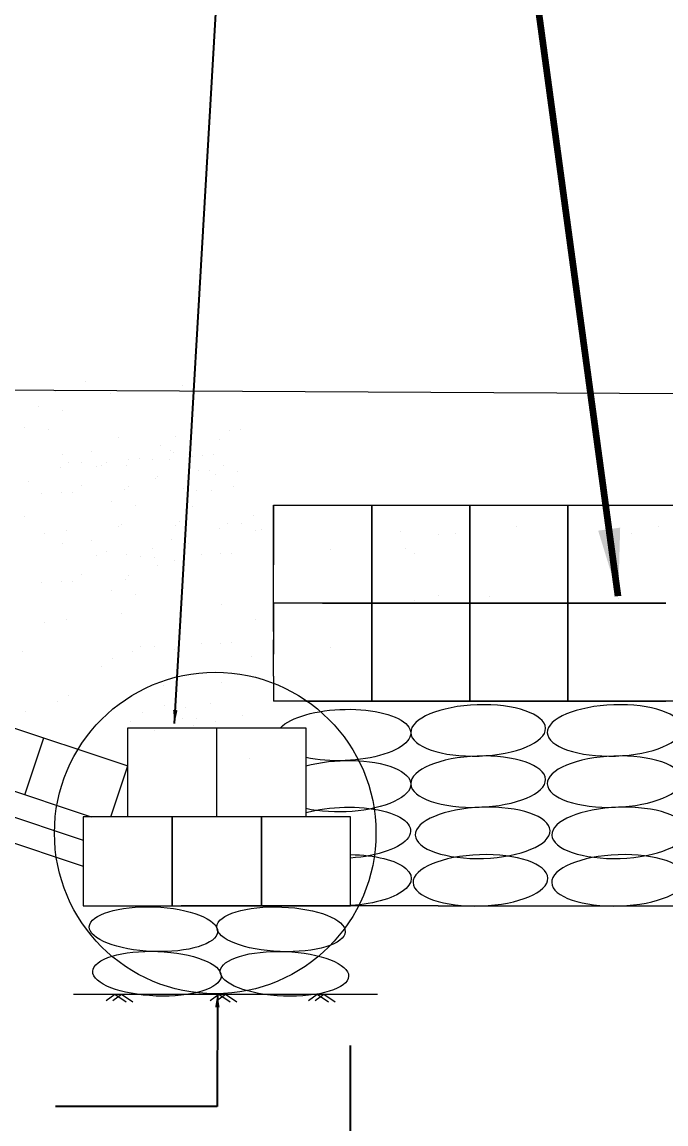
# Model space of a CAD drawing. Header units: inches. Extents: x 15 to 141071, y -30183 to 14738.
# Drawn here: x 140976.61 to 140985.19, y -18894.96 to -18880.28 of the extents above; entities that cross this region are included whole.
import ezdxf

# ---------------------------------------------------------------- set-up
doc = ezdxf.new("R2010")
doc.units = ezdxf.units.IN
doc.header["$MEASUREMENT"] = 0
doc.header["$PDMODE"] = 3
doc.layers.add('LINE', color=7, linetype='Continuous')
doc.styles.get("Standard").update_dxf_attribs({"font": 'arial.ttf'})
doc.dimstyles.get("Standard").update_dxf_attribs({"dimtxt": 0.18, "dimasz": 0.18, "dimexe": 0.18, "dimexo": 0.0625, "dimgap": 0.09, "dimtad": 0, "dimtih": 1, "dimtoh": 1, "dimdec": 4, "dimzin": 0, "dimdsep": 46, "dimtxsty": 'Standard', "dimcen": 0.09, "dimadec": 0, "dimazin": 0, "dimtfac": 1, "dimtdec": 4, "dimtofl": 0, "dimtmove": 0, "dimatfit": 3, "dimfxl": 1, "dimtolj": 1, "dimtzin": 0, "dimarcsym": 0})

# ---------------------------------------------------------------- blocks, each defined once
blk = doc.blocks.new('*D217')
at = {"layer": 'Defpoints', "color": 0, "ltscale": 0.5, "transparency": 16777216}
for p in [(140996.273, -18895.918), (140980.989, -18897.47), (140996.273, -18897.47)]:
    blk.add_point(p, dxfattribs=at)
at = {"layer": 'LINE', "color": 7, "ltscale": 0.5, "transparency": 16777216}
for p, q in [((140980.989, -18896.47), (140980.989, -18893.918)), ((140996.273, -18896.47), (140996.273, -18893.918)), ((140981.889, -18895.918), (140983.735, -18895.918)), ((140995.373, -18895.918), (140993.527, -18895.918))]:
    blk.add_line(p, q, dxfattribs=at)
for points in [[(140981.889, -18895.768), (140981.889, -18896.068), (140980.989, -18895.918)], [(140995.373, -18895.768), (140995.373, -18896.068), (140996.273, -18895.918)]]:
    blk.add_solid(points, dxfattribs=at)
at = {"layer": 'LINE', "color": 7, "lineweight": 20, "ltscale": 0.5, "transparency": 16777216, "insert": (140988.631, -18895.918), "char_height": 1.2, "attachment_point": 5}
blk.add_mtext('\\A1;63 m to 30 m', dxfattribs=at)

msp = doc.modelspace()

# ---------------------------------------------------------------- linework, layer by layer
at = {"linetype": 'ByBlock', "lineweight": 20, "ltscale": 0.5}
for p, q in [((140979.961942, -18888.401549), (140979.964432, -18886.716571)), ((140979.961942, -18888.401549), (140979.964432, -18886.716571)), ((140979.963993, -18888.997937), (140979.965432, -18888.02399)), ((140979.963993, -18888.997937), (140979.965432, -18888.02399)), ((140982.15693, -18892.059219), (140983.020706, -18892.059219)), ((140982.15693, -18892.059219), (140983.020706, -18892.059219)), ((140977.29914, -18893.232824), (140981.346946, -18893.232824))]:
    msp.add_line(p, q, dxfattribs=at)
at = {"color": 0, "linetype": 'Continuous', "lineweight": 20, "ltscale": 0.5}
for p, q in [((140979.964432, -18886.716571), (140996.272665, -18886.716571)), ((140979.964432, -18886.716571), (140996.272665, -18886.716571)), ((140979.963993, -18888.997937), (140979.963993, -18889.331409)), ((140980.395182, -18889.331409), (140979.963993, -18889.331409)), ((140996.272665, -18889.331412), (140980.395182, -18889.331409)), ((140996.272665, -18889.331412), (140980.395182, -18889.331409)), ((140976.647274, -18890.577021), (140976.899806, -18889.819902)), ((140976.647274, -18890.577021), (140976.899806, -18889.819902)), ((140977.793054, -18890.871219), (140978.019182, -18890.193262)), ((140977.793054, -18890.871219), (140978.019182, -18890.193262))]:
    msp.add_line(p, q, dxfattribs=at)
at = {"linetype": 'ByBlock', "lineweight": 20, "ltscale": 0.5}
for points in [[(140978.019182, -18890.871219), (140978.019182, -18889.683219), (140980.395182, -18889.683219), (140980.395182, -18890.871219), (140979.207182, -18890.871219), (140979.207182, -18889.683219)], [(140978.019182, -18890.871219), (140978.019182, -18889.683219), (140980.395182, -18889.683219), (140980.395182, -18890.871219), (140979.207182, -18890.871219), (140979.207182, -18889.683219)], [(140977.732608, -18893.317669), (140977.848689, -18893.232824), (140977.999166, -18893.334856)], [(140977.821965, -18893.317669), (140977.938046, -18893.232824), (140978.088523, -18893.334856)], [(140979.117605, -18893.317669), (140979.233686, -18893.232824), (140979.384163, -18893.334856)], [(140979.206962, -18893.317669), (140979.323043, -18893.232824), (140979.47352, -18893.334856)], [(140980.430549, -18893.317669), (140980.54663, -18893.232824), (140980.697107, -18893.334856)], [(140980.519906, -18893.317669), (140980.635987, -18893.232824), (140980.786464, -18893.334856)]]:
    msp.add_lwpolyline(points, dxfattribs=at)
for points in [[(140977.425182, -18892.059219), (140978.613182, -18892.059219), (140978.613182, -18890.871219), (140977.425182, -18890.871219)], [(140977.425182, -18892.059219), (140978.613182, -18892.059219), (140978.613182, -18890.871219), (140977.425182, -18890.871219)], [(140978.613182, -18892.059219), (140979.801182, -18892.059219), (140979.801182, -18890.871219), (140978.613182, -18890.871219)], [(140978.613182, -18892.059219), (140979.801182, -18892.059219), (140979.801182, -18890.871219), (140978.613182, -18890.871219)], [(140979.801182, -18892.059219), (140980.989182, -18892.059219), (140980.989182, -18890.871219), (140979.801182, -18890.871219)], [(140979.801182, -18892.059219), (140980.989182, -18892.059219), (140980.989182, -18890.871219), (140979.801182, -18890.871219)]]:
    msp.add_lwpolyline(points, close=True, dxfattribs=at)
at = {"layer": 'LINE', "color": 7, "lineweight": 20, "ltscale": 0.5}
for p, q in [((140954.196881, -18882.247492), (140978.019182, -18890.193262)), ((140954.196881, -18882.247492), (140978.019182, -18890.193262)), ((140953.877207, -18882.981588), (140977.531197, -18890.871219)), ((140953.877207, -18882.981588), (140977.531197, -18890.871219)), ((140953.8239, -18883.309886), (140977.425182, -18891.181937)), ((140953.8239, -18883.309886), (140977.425182, -18891.181937)), ((140953.770592, -18883.638184), (140977.425182, -18891.528015)), ((140953.770592, -18883.638184), (140977.425182, -18891.528015)), ((140977.453724, -18885.073963), (140977.453724, -18885.073963)), ((140977.453724, -18885.073963), (140977.453724, -18885.073963)), ((140978.750946, -18885.120427), (140978.750946, -18885.120427)), ((140978.750946, -18885.120427), (140978.750946, -18885.120427)), ((140977.061011, -18885.205131), (140977.061011, -18885.205131)), ((140977.061011, -18885.205131), (140977.061011, -18885.205131)), ((140977.796879, -18885.232787), (140977.796879, -18885.232787)), ((140977.796879, -18885.232787), (140977.796879, -18885.232787)), ((140976.834667, -18885.407013), (140976.834667, -18885.407013)), ((140976.834667, -18885.407013), (140976.834667, -18885.407013)), ((140977.157068, -18885.460573), (140977.157068, -18885.460573)), ((140977.157068, -18885.460573), (140977.157068, -18885.460573)), ((140976.638902, -18885.681778), (140976.638902, -18885.681778)), ((140976.638902, -18885.681778), (140976.638902, -18885.681778)), ((140976.967135, -18885.708097), (140976.967135, -18885.708097)), ((140976.967135, -18885.708097), (140976.967135, -18885.708097)), ((140979.526459, -18885.711378), (140979.526459, -18885.711378)), ((140979.526459, -18885.711378), (140979.526459, -18885.711378)), ((140977.895026, -18885.815583), (140977.895026, -18885.815583)), ((140977.895026, -18885.815583), (140977.895026, -18885.815583)), ((140978.651744, -18885.801753), (140978.651744, -18885.801753)), ((140978.651744, -18885.801753), (140978.651744, -18885.801753)), ((140978.878172, -18885.723528), (140978.878172, -18885.723528)), ((140978.878172, -18885.723528), (140978.878172, -18885.723528)), ((140979.242807, -18885.8426), (140979.242807, -18885.8426)), ((140979.242807, -18885.8426), (140979.242807, -18885.8426)), ((140979.37803, -18885.717859), (140979.37803, -18885.717859)), ((140979.37803, -18885.717859), (140979.37803, -18885.717859)), ((140977.538036, -18886.003868), (140977.538036, -18886.003868)), ((140977.538036, -18886.003868), (140977.538036, -18886.003868)), ((140978.452668, -18885.918024), (140978.452668, -18885.918024)), ((140978.452668, -18885.918024), (140978.452668, -18885.918024)), ((140978.596089, -18885.982754), (140978.596089, -18885.982754)), ((140978.596089, -18885.982754), (140978.596089, -18885.982754)), ((140977.145495, -18886.041028), (140977.145495, -18886.041028)), ((140977.145495, -18886.041028), (140977.145495, -18886.041028)), ((140977.227743, -18886.142429), (140977.227743, -18886.142429)), ((140977.227743, -18886.142429), (140977.227743, -18886.142429)), ((140977.408318, -18886.149551), (140977.408318, -18886.149551)), ((140977.408318, -18886.149551), (140977.408318, -18886.149551)), ((140977.734489, -18886.152054), (140977.734489, -18886.152054)), ((140977.734489, -18886.152054), (140977.734489, -18886.152054)), ((140978.029259, -18886.107434), (140978.029259, -18886.107434)), ((140978.029259, -18886.107434), (140978.029259, -18886.107434)), ((140978.177688, -18886.100953), (140978.177688, -18886.100953)), ((140978.177688, -18886.100953), (140978.177688, -18886.100953)), ((140978.35543, -18886.109937), (140978.35543, -18886.109937)), ((140978.35543, -18886.109937), (140978.35543, -18886.109937)), ((140978.581516, -18886.110137), (140978.581516, -18886.110137)), ((140978.581516, -18886.110137), (140978.581516, -18886.110137)), ((140978.633041, -18886.016007), (140978.633041, -18886.016007)), ((140978.633041, -18886.016007), (140978.633041, -18886.016007)), ((140978.827386, -18886.037384), (140978.827386, -18886.037384)), ((140978.827386, -18886.037384), (140978.827386, -18886.037384)), ((140978.878273, -18886.070365), (140978.878273, -18886.070365)), ((140978.878273, -18886.070365), (140978.878273, -18886.070365)), ((140979.020097, -18886.052462), (140979.020097, -18886.052462)), ((140979.020097, -18886.052462), (140979.020097, -18886.052462)), ((140979.168526, -18886.045981), (140979.168526, -18886.045981)), ((140979.168526, -18886.045981), (140979.168526, -18886.045981)), ((140977.118221, -18886.213864), (140977.118221, -18886.213864)), ((140977.118221, -18886.213864), (140977.118221, -18886.213864)), ((140977.59837, -18886.202193), (140977.59837, -18886.202193)), ((140977.59837, -18886.202193), (140977.59837, -18886.202193)), ((140977.670829, -18886.190233), (140977.670829, -18886.190233)), ((140977.670829, -18886.190233), (140977.670829, -18886.190233)), ((140977.997, -18886.192735), (140977.997, -18886.192735)), ((140977.997, -18886.192735), (140977.997, -18886.192735)), ((140978.962368, -18886.260153), (140978.962368, -18886.260153)), ((140978.962368, -18886.260153), (140978.962368, -18886.260153)), ((140979.110797, -18886.253672), (140979.110797, -18886.253672)), ((140979.110797, -18886.253672), (140979.110797, -18886.253672)), ((140979.299471, -18886.191442), (140979.299471, -18886.191442)), ((140979.299471, -18886.191442), (140979.299471, -18886.191442)), ((140979.483258, -18886.267075), (140979.483258, -18886.267075)), ((140979.483258, -18886.267075), (140979.483258, -18886.267075)), ((140976.702799, -18886.408649), (140976.702799, -18886.408649)), ((140976.702799, -18886.408649), (140976.702799, -18886.408649)), ((140978.391583, -18886.357662), (140978.391583, -18886.357662)), ((140978.391583, -18886.357662), (140978.391583, -18886.357662)), ((140978.421257, -18886.33969), (140978.421257, -18886.33969)), ((140978.421257, -18886.33969), (140978.421257, -18886.33969)), ((140979.18833, -18886.313954), (140979.18833, -18886.313954)), ((140979.18833, -18886.313954), (140979.18833, -18886.313954)), ((140976.871281, -18886.556425), (140976.871281, -18886.556425)), ((140976.871281, -18886.556425), (140976.871281, -18886.556425)), ((140977.133916, -18886.551487), (140977.133916, -18886.551487)), ((140977.133916, -18886.551487), (140977.133916, -18886.551487)), ((140977.282345, -18886.545007), (140977.282345, -18886.545007)), ((140977.282345, -18886.545007), (140977.282345, -18886.545007)), ((140977.408438, -18886.449717), (140977.408438, -18886.449717)), ((140977.408438, -18886.449717), (140977.408438, -18886.449717)), ((140977.982929, -18886.514418), (140977.982929, -18886.514418)), ((140977.982929, -18886.514418), (140977.982929, -18886.514418)), ((140978.028545, -18886.470858), (140978.028545, -18886.470858)), ((140978.028545, -18886.470858), (140978.028545, -18886.470858)), ((140978.764413, -18886.498514), (140978.764413, -18886.498514)), ((140978.764413, -18886.498514), (140978.764413, -18886.498514)), ((140978.941538, -18886.526045), (140978.941538, -18886.526045)), ((140978.941538, -18886.526045), (140978.941538, -18886.526045)), ((140979.130601, -18886.521645), (140979.130601, -18886.521645)), ((140979.130601, -18886.521645), (140979.130601, -18886.521645)), ((140979.425529, -18886.474765), (140979.425529, -18886.474765)), ((140979.425529, -18886.474765), (140979.425529, -18886.474765)), ((140977.802201, -18886.67274), (140977.802201, -18886.67274)), ((140977.802201, -18886.67274), (140977.802201, -18886.67274)), ((140978.124601, -18886.7263), (140978.124601, -18886.7263)), ((140978.124601, -18886.7263), (140978.124601, -18886.7263)), ((140978.883809, -18886.733736), (140978.883809, -18886.733736)), ((140978.883809, -18886.733736), (140978.883809, -18886.733736)), ((140979.964432, -18886.716571), (140979.964432, -18887.37028)), ((140979.964432, -18886.716571), (140979.964432, -18887.37028)), ((140981.271851, -18886.716571), (140981.271851, -18887.37028)), ((140981.271851, -18887.37028), (140981.271851, -18886.716571)), ((140981.271851, -18886.716571), (140981.271851, -18887.37028)), ((140981.271851, -18887.37028), (140981.271851, -18886.716571)), ((140982.57927, -18886.716571), (140982.57927, -18887.37028)), ((140982.57927, -18887.37028), (140982.57927, -18886.716571)), ((140982.57927, -18886.716571), (140982.57927, -18887.37028)), ((140982.57927, -18887.37028), (140982.57927, -18886.716571)), ((140983.886689, -18886.716571), (140983.886689, -18887.37028)), ((140983.886689, -18887.37028), (140983.886689, -18886.716571)), ((140983.886689, -18886.716571), (140983.886689, -18887.37028)), ((140983.886689, -18887.37028), (140983.886689, -18886.716571)), ((140976.639826, -18886.869778), (140976.639826, -18886.869778)), ((140976.639826, -18886.869778), (140976.639826, -18886.869778)), ((140979.702762, -18886.849448), (140979.702762, -18886.849448)), ((140979.702762, -18886.849448), (140979.702762, -18886.849448)), ((140979.963507, -18886.83599), (140979.963507, -18887.129686)), ((140979.963507, -18886.83599), (140979.963507, -18887.129686)), ((140979.963507, -18886.859432), (140979.963507, -18887.513142)), ((140979.963507, -18886.859432), (140979.963507, -18887.513142)), ((140977.895951, -18887.003583), (140977.895951, -18887.003583)), ((140977.895951, -18887.003583), (140977.895951, -18887.003583)), ((140977.934669, -18886.973824), (140977.934669, -18886.973824)), ((140977.934669, -18886.973824), (140977.934669, -18886.973824)), ((140978.652669, -18886.989753), (140978.652669, -18886.989753)), ((140978.652669, -18886.989753), (140978.652669, -18886.989753)), ((140978.70948, -18886.932964), (140978.70948, -18886.932964)), ((140978.70948, -18886.932964), (140978.70948, -18886.932964)), ((140979.243732, -18887.0306), (140979.243732, -18887.0306)), ((140979.243732, -18887.0306), (140979.243732, -18887.0306)), ((140979.353254, -18886.959164), (140979.353254, -18886.959164)), ((140979.353254, -18886.959164), (140979.353254, -18886.959164)), ((140979.533829, -18886.966287), (140979.533829, -18886.966287)), ((140979.533829, -18886.966287), (140979.533829, -18886.966287)), ((140983.197272, -18886.996839), (140983.197272, -18886.996839)), ((140983.197272, -18886.996839), (140983.197272, -18886.996839)), ((140985.092559, -18887.006452), (140985.092559, -18887.006452)), ((140985.092559, -18887.006452), (140985.092559, -18887.006452)), ((140976.912805, -18887.095638), (140976.912805, -18887.095638)), ((140976.912805, -18887.095638), (140976.912805, -18887.095638)), ((140977.202705, -18887.049761), (140977.202705, -18887.049761)), ((140977.202705, -18887.049761), (140977.202705, -18887.049761)), ((140978.597014, -18887.170754), (140978.597014, -18887.170754)), ((140978.597014, -18887.170754), (140978.597014, -18887.170754)), ((140979.723881, -18887.054138), (140979.723881, -18887.054138)), ((140979.723881, -18887.054138), (140979.723881, -18887.054138)), ((140979.79634, -18887.042178), (140979.79634, -18887.042178)), ((140979.79634, -18887.042178), (140979.79634, -18887.042178)), ((140981.659172, -18887.07335), (140981.659172, -18887.07335)), ((140981.659172, -18887.07335), (140981.659172, -18887.07335)), ((140982.158261, -18887.111095), (140982.158261, -18887.111095)), ((140982.158261, -18887.111095), (140982.158261, -18887.111095)), ((140982.39504, -18887.101006), (140982.39504, -18887.101006)), ((140982.39504, -18887.101006), (140982.39504, -18887.101006)), ((140982.579593, -18887.079559), (140982.579593, -18887.079559)), ((140982.579593, -18887.079559), (140982.579593, -18887.079559)), ((140984.471618, -18887.048569), (140984.471618, -18887.048569)), ((140984.471618, -18887.048569), (140984.471618, -18887.048569)), ((140984.734129, -18887.089251), (140984.734129, -18887.089251)), ((140984.734129, -18887.089251), (140984.734129, -18887.089251)), ((140977.14642, -18887.229028), (140977.14642, -18887.229028)), ((140977.14642, -18887.229028), (140977.14642, -18887.229028)), ((140977.538961, -18887.191868), (140977.538961, -18887.191868)), ((140977.538961, -18887.191868), (140977.538961, -18887.191868)), ((140978.356355, -18887.297937), (140978.356355, -18887.297937)), ((140978.356355, -18887.297937), (140978.356355, -18887.297937)), ((140978.82831, -18887.225384), (140978.82831, -18887.225384)), ((140978.82831, -18887.225384), (140978.82831, -18887.225384)), ((140980.723445, -18887.306838), (140980.723445, -18887.306838)), ((140980.723445, -18887.306838), (140980.723445, -18887.306838)), ((140981.727301, -18887.301021), (140981.727301, -18887.301021)), ((140981.727301, -18887.301021), (140981.727301, -18887.301021)), ((140977.599295, -18887.390193), (140977.599295, -18887.390193)), ((140977.599295, -18887.390193), (140977.599295, -18887.390193)), ((140977.735414, -18887.340054), (140977.735414, -18887.340054)), ((140977.735414, -18887.340054), (140977.735414, -18887.340054)), ((140977.997925, -18887.380735), (140977.997925, -18887.380735)), ((140977.997925, -18887.380735), (140977.997925, -18887.380735)), ((140978.195276, -18887.408156), (140978.195276, -18887.408156)), ((140978.195276, -18887.408156), (140978.195276, -18887.408156)), ((140978.375851, -18887.415278), (140978.375851, -18887.415278)), ((140978.375851, -18887.415278), (140978.375851, -18887.415278)), ((140978.638362, -18887.45596), (140978.638362, -18887.45596)), ((140978.638362, -18887.45596), (140978.638362, -18887.45596)), ((140978.996792, -18887.373161), (140978.996792, -18887.373161)), ((140978.996792, -18887.373161), (140978.996792, -18887.373161)), ((140979.259427, -18887.368223), (140979.259427, -18887.368223)), ((140979.259427, -18887.368223), (140979.259427, -18887.368223)), ((140979.407855, -18887.361742), (140979.407855, -18887.361742)), ((140979.407855, -18887.361742), (140979.407855, -18887.361742)), ((140981.271851, -18887.37028), (140981.271851, -18888.02399)), ((140981.271851, -18888.02399), (140981.271851, -18887.37028)), ((140981.271851, -18887.37028), (140981.271851, -18888.02399)), ((140981.271851, -18888.02399), (140981.271851, -18887.37028)), ((140981.839154, -18887.358356), (140981.839154, -18887.358356)), ((140981.839154, -18887.358356), (140981.839154, -18887.358356)), ((140982.57927, -18887.37028), (140982.57927, -18888.02399)), ((140982.57927, -18888.02399), (140982.57927, -18887.37028)), ((140982.57927, -18887.37028), (140982.57927, -18888.02399)), ((140982.57927, -18888.02399), (140982.57927, -18887.37028)), ((140983.886689, -18887.37028), (140983.886689, -18888.02399)), ((140983.886689, -18888.02399), (140983.886689, -18887.37028)), ((140983.886689, -18887.37028), (140983.886689, -18888.02399)), ((140983.886689, -18888.02399), (140983.886689, -18887.37028)), ((140978.422182, -18887.52769), (140978.422182, -18887.52769)), ((140978.422182, -18887.52769), (140978.422182, -18887.52769)), ((140976.872206, -18887.744425), (140976.872206, -18887.744425)), ((140976.872206, -18887.744425), (140976.872206, -18887.744425)), ((140977.13484, -18887.739487), (140977.13484, -18887.739487)), ((140977.13484, -18887.739487), (140977.13484, -18887.739487)), ((140977.283269, -18887.733007), (140977.283269, -18887.733007)), ((140977.283269, -18887.733007), (140977.283269, -18887.733007)), ((140977.409363, -18887.637717), (140977.409363, -18887.637717)), ((140977.409363, -18887.637717), (140977.409363, -18887.637717)), ((140977.983854, -18887.702418), (140977.983854, -18887.702418)), ((140977.983854, -18887.702418), (140977.983854, -18887.702418)), ((140978.02947, -18887.658858), (140978.02947, -18887.658858)), ((140978.02947, -18887.658858), (140978.02947, -18887.658858)), ((140978.765337, -18887.686514), (140978.765337, -18887.686514)), ((140978.765337, -18887.686514), (140978.765337, -18887.686514)), ((140977.803125, -18887.86074), (140977.803125, -18887.86074)), ((140977.803125, -18887.86074), (140977.803125, -18887.86074)), ((140978.125526, -18887.9143), (140978.125526, -18887.9143)), ((140978.125526, -18887.9143), (140978.125526, -18887.9143)), ((140979.271931, -18888.045764), (140979.271931, -18888.045764)), ((140979.271931, -18888.045764), (140979.271931, -18888.045764)), ((140979.964432, -18888.047432), (140979.964431, -18888.701142)), ((140979.964432, -18888.047432), (140979.964431, -18888.701142)), ((140979.964432, -18888.02399), (140979.964432, -18888.317686)), ((140980.618141, -18888.02399), (140979.964432, -18888.02399)), ((140979.964432, -18888.02399), (140979.964432, -18888.317686)), ((140980.618141, -18888.02399), (140979.964432, -18888.02399)), ((140981.271851, -18888.02399), (140980.618141, -18888.02399)), ((140980.618141, -18888.02399), (140981.271851, -18888.02399)), ((140981.271851, -18888.02399), (140980.618141, -18888.02399)), ((140980.618141, -18888.02399), (140981.271851, -18888.02399)), ((140981.271851, -18888.02399), (140981.271851, -18888.677699)), ((140981.92556, -18888.02399), (140981.271851, -18888.02399)), ((140981.271851, -18888.677699), (140981.271851, -18888.02399)), ((140981.271851, -18888.02399), (140981.92556, -18888.02399)), ((140981.271851, -18888.02399), (140981.271851, -18888.677699)), ((140981.92556, -18888.02399), (140981.271851, -18888.02399)), ((140981.271851, -18888.677699), (140981.271851, -18888.02399)), ((140981.271851, -18888.02399), (140981.92556, -18888.02399)), ((140981.839154, -18887.988623), (140981.839154, -18887.988623)), ((140981.839154, -18887.988623), (140981.839154, -18887.988623)), ((140982.57927, -18888.02399), (140981.92556, -18888.02399)), ((140981.92556, -18888.02399), (140982.57927, -18888.02399)), ((140982.57927, -18888.02399), (140981.92556, -18888.02399)), ((140981.92556, -18888.02399), (140982.57927, -18888.02399)), ((140982.158261, -18887.917878), (140982.158261, -18887.917878)), ((140982.158261, -18887.917878), (140982.158261, -18887.917878)), ((140982.57927, -18888.02399), (140982.57927, -18888.677699)), ((140983.23298, -18888.02399), (140982.57927, -18888.02399)), ((140982.57927, -18888.677699), (140982.57927, -18888.02399)), ((140982.57927, -18888.02399), (140983.23298, -18888.02399)), ((140982.57927, -18888.02399), (140982.57927, -18888.677699)), ((140983.23298, -18888.02399), (140982.57927, -18888.02399)), ((140982.57927, -18888.677699), (140982.57927, -18888.02399)), ((140982.57927, -18888.02399), (140983.23298, -18888.02399)), ((140982.762712, -18888.02565), (140982.762712, -18888.02565)), ((140982.762712, -18888.02565), (140982.762712, -18888.02565)), ((140982.835533, -18887.941113), (140982.835533, -18887.941113)), ((140982.835533, -18887.941113), (140982.835533, -18887.941113)), ((140983.001428, -18888.020526), (140983.001428, -18888.020526)), ((140983.001428, -18888.020526), (140983.001428, -18888.020526)), ((140983.886689, -18888.02399), (140983.23298, -18888.02399)), ((140983.23298, -18888.02399), (140983.886689, -18888.02399)), ((140983.886689, -18888.02399), (140983.23298, -18888.02399)), ((140983.23298, -18888.02399), (140983.886689, -18888.02399)), ((140983.886689, -18888.02399), (140983.886689, -18888.6777)), ((140984.540399, -18888.02399), (140983.886689, -18888.02399)), ((140983.886689, -18888.6777), (140983.886689, -18888.02399)), ((140983.886689, -18888.02399), (140984.540399, -18888.02399)), ((140983.886689, -18888.02399), (140983.886689, -18888.6777)), ((140984.540399, -18888.02399), (140983.886689, -18888.02399)), ((140983.886689, -18888.6777), (140983.886689, -18888.02399)), ((140983.886689, -18888.02399), (140984.540399, -18888.02399)), ((140985.194108, -18888.02399), (140984.540399, -18888.02399)), ((140984.540399, -18888.02399), (140985.194108, -18888.02399)), ((140985.194108, -18888.02399), (140984.540399, -18888.02399)), ((140984.540399, -18888.02399), (140985.194108, -18888.02399)), ((140984.558452, -18887.96405), (140984.558452, -18887.96405)), ((140984.558452, -18887.96405), (140984.558452, -18887.96405)), ((140977.935594, -18888.161824), (140977.935594, -18888.161824)), ((140977.935594, -18888.161824), (140977.935594, -18888.161824)), ((140978.710405, -18888.120964), (140978.710405, -18888.120964)), ((140978.710405, -18888.120964), (140978.710405, -18888.120964)), ((140976.91373, -18888.283638), (140976.91373, -18888.283638)), ((140976.91373, -18888.283638), (140976.91373, -18888.283638)), ((140977.20363, -18888.237761), (140977.20363, -18888.237761)), ((140977.20363, -18888.237761), (140977.20363, -18888.237761)), ((140979.724806, -18888.242138), (140979.724806, -18888.242138)), ((140979.724806, -18888.242138), (140979.724806, -18888.242138)), ((140978.196201, -18888.596156), (140978.196201, -18888.596156)), ((140978.196201, -18888.596156), (140978.196201, -18888.596156)), ((140978.376776, -18888.603278), (140978.376776, -18888.603278)), ((140978.376776, -18888.603278), (140978.376776, -18888.603278)), ((140978.639287, -18888.64396), (140978.639287, -18888.64396)), ((140978.639287, -18888.64396), (140978.639287, -18888.64396)), ((140978.997717, -18888.561161), (140978.997717, -18888.561161)), ((140978.997717, -18888.561161), (140978.997717, -18888.561161)), ((140979.260351, -18888.556223), (140979.260351, -18888.556223)), ((140979.260351, -18888.556223), (140979.260351, -18888.556223)), ((140979.40878, -18888.549742), (140979.40878, -18888.549742)), ((140979.40878, -18888.549742), (140979.40878, -18888.549742)), ((140980.723445, -18888.614257), (140980.723445, -18888.614257)), ((140980.723445, -18888.614257), (140980.723445, -18888.614257)), ((140976.617074, -18888.670248), (140976.617074, -18888.670248)), ((140976.617074, -18888.670248), (140976.617074, -18888.670248)), ((140977.822247, -18888.75617), (140977.822247, -18888.75617)), ((140977.822247, -18888.75617), (140977.822247, -18888.75617)), ((140978.086679, -18888.667591), (140978.086679, -18888.667591)), ((140978.086679, -18888.667591), (140978.086679, -18888.667591)), ((140979.664472, -18888.729096), (140979.664472, -18888.729096)), ((140979.664472, -18888.729096), (140979.664472, -18888.729096)), ((140979.960797, -18888.756524), (140979.960797, -18888.756524)), ((140979.960797, -18888.756524), (140979.960797, -18888.756524)), ((140981.271851, -18888.677699), (140981.271851, -18889.331409)), ((140981.271851, -18889.331409), (140981.271851, -18888.677699)), ((140981.271851, -18888.677699), (140981.271851, -18889.331409)), ((140981.271851, -18889.331409), (140981.271851, -18888.677699)), ((140982.57927, -18888.677699), (140982.57927, -18889.331409)), ((140982.57927, -18889.331409), (140982.57927, -18888.677699)), ((140982.57927, -18888.677699), (140982.57927, -18889.331409)), ((140982.57927, -18889.331409), (140982.57927, -18888.677699)), ((140983.886689, -18888.6777), (140983.886689, -18889.331409)), ((140983.886689, -18889.331409), (140983.886689, -18888.6777)), ((140983.886689, -18888.6777), (140983.886689, -18889.331409)), ((140983.886689, -18889.331409), (140983.886689, -18888.6777)), ((140977.671258, -18888.862375), (140977.671258, -18888.862375)), ((140977.671258, -18888.862375), (140977.671258, -18888.862375)), ((140979.267158, -18889.081713), (140979.267158, -18889.081713)), ((140979.267158, -18889.081713), (140979.267158, -18889.081713)), ((140978.492347, -18889.122573), (140978.492347, -18889.122573)), ((140978.492347, -18889.122573), (140978.492347, -18889.122573)), ((140977.089435, -18889.334472), (140977.089435, -18889.334472)), ((140977.089435, -18889.334472), (140977.089435, -18889.334472)), ((140977.231829, -18889.252926), (140977.231829, -18889.252926)), ((140977.231829, -18889.252926), (140977.231829, -18889.252926)), ((140979.12112, -18889.359258), (140979.12112, -18889.359258)), ((140979.12112, -18889.359258), (140979.12112, -18889.359258)), ((140980.395182, -18889.331409), (140983.886689, -18889.331409)), ((140980.395182, -18889.331409), (140983.886689, -18889.331409)), ((140980.618141, -18889.331409), (140981.271851, -18889.331409)), ((140980.618141, -18889.331409), (140981.271851, -18889.331409)), ((140981.271851, -18889.331409), (140981.92556, -18889.331409)), ((140981.271851, -18889.331409), (140981.92556, -18889.331409)), ((140981.92556, -18889.331409), (140982.57927, -18889.331409)), ((140981.92556, -18889.331409), (140982.57927, -18889.331409)), ((140982.57927, -18889.331409), (140983.23298, -18889.331409)), ((140982.57927, -18889.331409), (140983.23298, -18889.331409)), ((140983.23298, -18889.331409), (140983.886689, -18889.331409)), ((140983.23298, -18889.331409), (140983.886689, -18889.331409)), ((140983.886689, -18889.331409), (140984.540399, -18889.331409)), ((140983.886689, -18889.331409), (140984.540399, -18889.331409)), ((140984.540399, -18889.331409), (140985.194108, -18889.331409)), ((140984.540399, -18889.331409), (140985.194108, -18889.331409)), ((140976.657696, -18889.470254), (140976.657696, -18889.470254)), ((140976.657696, -18889.470254), (140976.657696, -18889.470254)), ((140978.222376, -18889.482689), (140978.222376, -18889.482689)), ((140978.222376, -18889.482689), (140978.222376, -18889.482689)), ((140978.513251, -18889.385252), (140978.513251, -18889.385252)), ((140978.513251, -18889.385252), (140978.513251, -18889.385252)), ((140978.792461, -18889.412947), (140978.792461, -18889.412947)), ((140978.792461, -18889.412947), (140978.792461, -18889.412947)), ((140979.55447, -18889.52191), (140979.55447, -18889.52191)), ((140979.55447, -18889.52191), (140979.55447, -18889.52191)), ((140978.056287, -18889.599515), (140978.056287, -18889.599515)), ((140978.056287, -18889.599515), (140978.056287, -18889.599515)), ((140978.643432, -18889.62834), (140978.643432, -18889.62834)), ((140978.643432, -18889.62834), (140978.643432, -18889.62834)), ((140978.752954, -18889.556905), (140978.752954, -18889.556905)), ((140978.752954, -18889.556905), (140978.752954, -18889.556905)), ((140978.89726, -18889.653517), (140978.89726, -18889.653517)), ((140978.89726, -18889.653517), (140978.89726, -18889.653517)), ((140978.933529, -18889.564027), (140978.933529, -18889.564027)), ((140978.933529, -18889.564027), (140978.933529, -18889.564027)), ((140979.196041, -18889.604709), (140979.196041, -18889.604709)), ((140979.196041, -18889.604709), (140979.196041, -18889.604709)), ((140978.379, -18889.716919), (140978.379, -18889.716919)), ((140978.379, -18889.716919), (140978.379, -18889.716919)), ((140979.644754, -18890.088493), (140979.644754, -18890.088493)), ((140979.644754, -18890.088493), (140979.644754, -18890.088493)), ((140982.15693, -18892.059219), (140978.734278, -18892.059219)), ((140982.15693, -18892.059219), (140978.734278, -18892.059219)), ((140983.020706, -18892.059219), (140996.272665, -18892.059219)), ((140983.020706, -18892.059219), (140996.272665, -18892.059219))]:
    msp.add_line(p, q, dxfattribs=at)
msp.add_lwpolyline([(141003.005802, -18885.326082), (140962.788611, -18885.113206)], dxfattribs=at)
msp.add_lwpolyline([(141003.005802, -18885.326082), (140962.788611, -18885.113206)], dxfattribs=at)
msp.add_circle((140979.186224, -18891.087337), 2.142748, dxfattribs=at)
msp.add_circle((140979.186224, -18891.087337), 2.142748, dxfattribs=at)
at = {"layer": 'LINE', "color": 7, "lineweight": 20, "ltscale": 0.5, "extrusion": (0, 0, -1)}
for centre in [(140982.690725, -18889.719805), (140982.690725, -18889.719805), (140984.510872, -18889.719805), (140984.510872, -18889.719805), (140982.690725, -18890.402189), (140982.690725, -18890.402189), (140984.510872, -18890.402189), (140984.510872, -18890.402189), (140982.751063, -18891.084384), (140982.751063, -18891.084384), (140984.57121, -18891.084384), (140984.57121, -18891.084384), (140982.721589, -18891.718027), (140982.721589, -18891.718027), (140984.569319, -18891.718027), (140984.569319, -18891.718027)]:
    msp.add_ellipse(centre, major_axis=(-0.898346, -0.030541), ratio=0.379800122, dxfattribs=at)
for centre, start_param, end_param in [((140980.894032, -18889.780887), 0.37839933, 5.31396663), ((140980.894032, -18889.780887), 0.37839933, 5.31396663), ((140980.894032, -18890.463271), 0.99504108, 5.31396663), ((140980.894032, -18890.463271), 0.99504108, 5.31396663), ((140980.892265, -18891.084384), 0.997403949, 4.617215797), ((140980.892265, -18891.084384), 0.997403949, 4.617215797), ((140980.901426, -18891.718027), 1.681541046, 4.890937013), ((140980.901426, -18891.718027), 1.681541046, 4.890937013)]:
    msp.add_ellipse(centre, major_axis=(-0.898346, -0.030541), ratio=0.379800122, start_param=start_param, end_param=end_param, dxfattribs=at)
at = {"layer": 'LINE', "color": 7, "lineweight": 20, "ltscale": 0.5}
for centre in [(140978.363437, -18892.368699), (140980.062727, -18892.370203), (140978.409028, -18892.96222), (140980.108317, -18892.963724)]:
    msp.add_ellipse(centre, major_axis=(-0.855829, 0.032565), ratio=0.347100484, dxfattribs=at)

# ---------------------------------------------------------------- dimensions: what is measured, and where the dimension line sits
dim = msp.add_linear_dim(base=(140996.272665, -18895.918014), p1=(140980.989182, -18897.470259), p2=(140996.272665, -18897.470259), text='63 m to 30 m', dimstyle='Standard', override={"dimtxt": 1.2, "dimasz": 0.9, "dimexe": 2, "dimexo": 1, "dimclrd": 7, "dimclre": 7, "dimclrt": 7, "dimfxl": 100, "dimfxlon": 1, "dimlwd": 65535, "dimlwe": 65535}, dxfattribs=at)
dim.commit()
dim.dimension.update_dxf_attribs({"geometry": '*D217', "text_midpoint": (140988.630923, -18895.918014), "dimtype": 160})

# ---------------------------------------------------------------- leaders
at = {"linetype": 'ByBlock', "lineweight": 20, "ltscale": 0.5}
for points in [[(140978.643432, -18889.62834), (140980.489005, -18857.979284)], [(140978.643432, -18889.62834), (140980.489005, -18857.979284)], [(140979.215404, -18893.229886), (140979.212007, -18894.733416), (140977.055309, -18894.733416)], [(140979.215404, -18893.229886), (140979.212007, -18894.733416), (140977.055309, -18894.733416)]]:
    msp.add_leader(points, dimstyle='Standard', override={"dimgap": 0.09, "dimtad": 0, "dimfxl": 700, "dimfxlon": 1}, dxfattribs=at)
at = {"layer": 'LINE', "color": 7, "lineweight": 20, "ltscale": 0.5}
msp.add_leader([(140984.558452, -18887.92884), (140980.489005, -18857.979284), (140982.285571, -18857.979284)], dimstyle='Standard', override={"dimtxt": 1.2, "dimasz": 0.9, "dimclrd": 7, "dimclre": 7, "dimclrt": 7, "dimlwd": 65535, "dimlwe": 65535}, dxfattribs=at)
msp.add_leader([(140984.558452, -18887.92884), (140980.489005, -18857.979284), (140982.285571, -18857.979284)], dimstyle='Standard', override={"dimtxt": 1.2, "dimasz": 0.9, "dimclrd": 7, "dimclre": 7, "dimclrt": 7, "dimlwd": 65535, "dimlwe": 65535}, dxfattribs=at)

doc.saveas('drawing.dxf')
